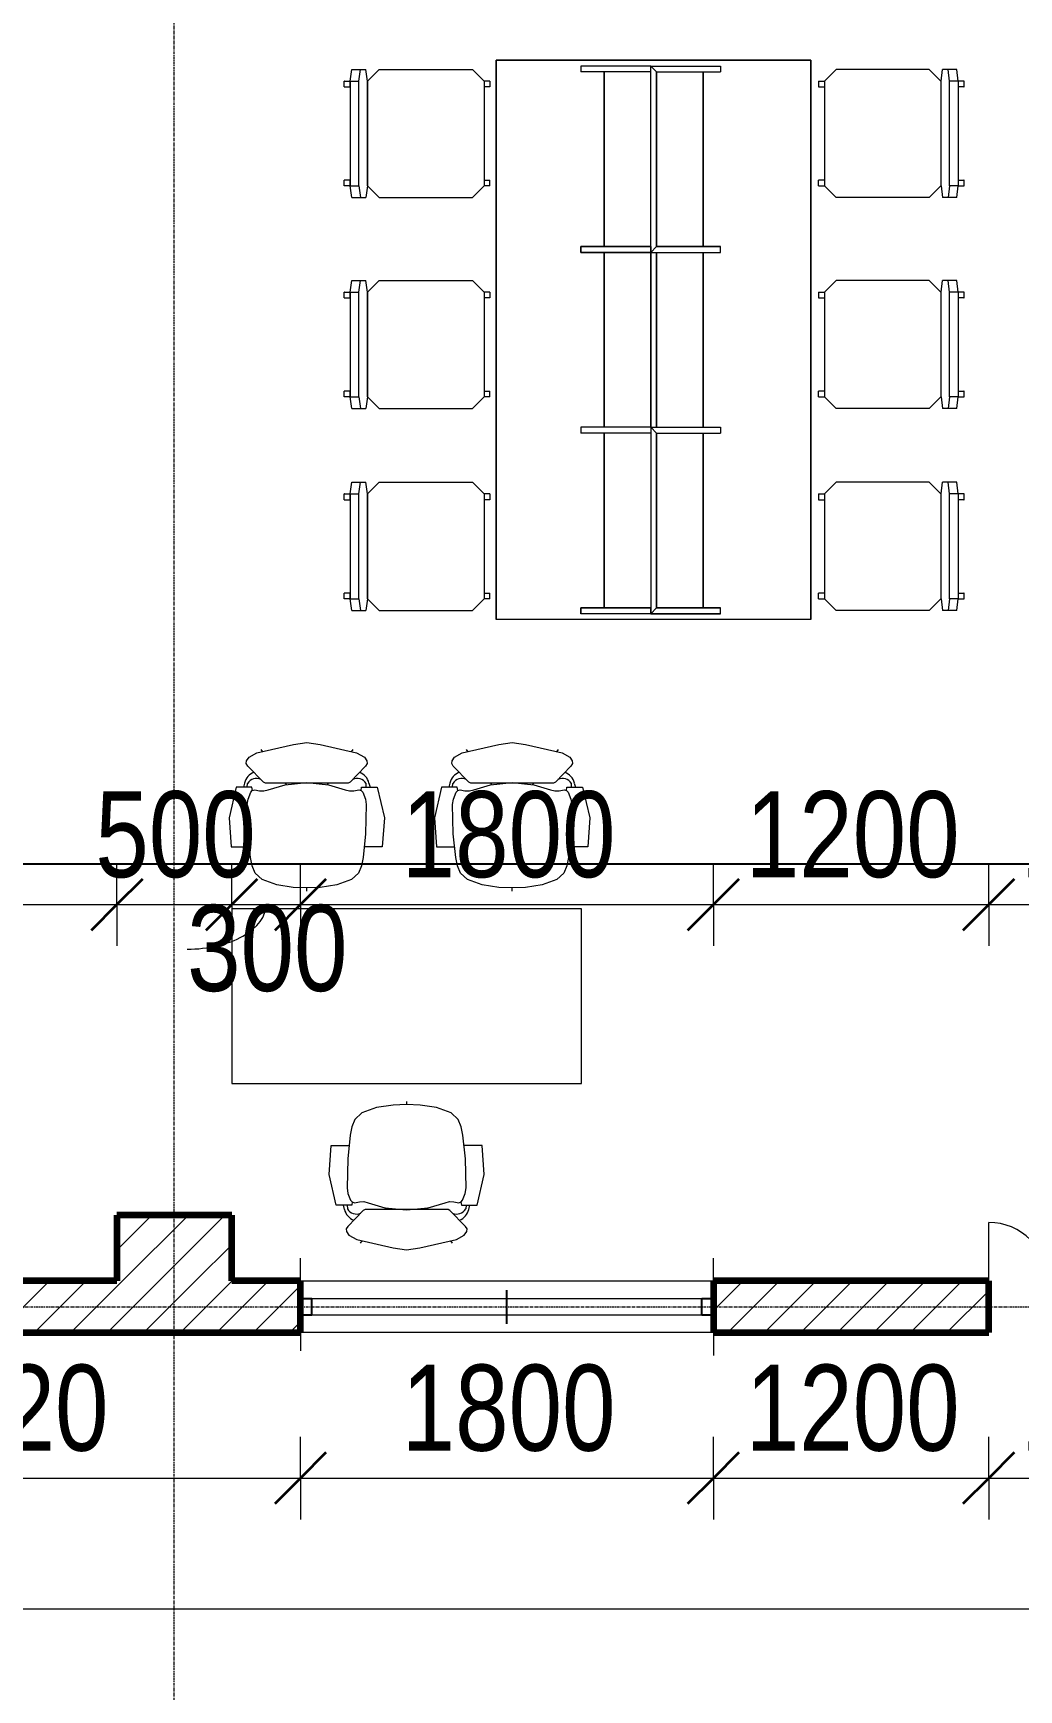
# Model space of a CAD drawing. Header units: millimetres. Extents: x -35190 to 411743, y -233114 to 23872.
# Drawn here: x -6266 to -1970, y -1773 to 5450 of the extents above; entities that cross this region are included whole.
import ezdxf

# ---------------------------------------------------------------- set-up
doc = ezdxf.new("R2010")
doc.units = ezdxf.units.MM
doc.linetypes.add('Grid Line', pattern=[22.225, 12.7, -3.175, 3.175, -3.175])
for name, color, linetype, lineweight in [('A-ANNO-DIMS', 211, 'Continuous', 9), ('A-ANNO-DIMS-75', 211, 'Continuous', 9), ('A-DOOR', 31, 'Continuous', 18), ('A-GENM', 13, 'Continuous', 18), ('A-GLAZ', 151, 'Continuous', 18), ('A-WALL', 113, 'Continuous', 18), ('A-WALL-PATT', 111, 'Continuous', 18), ('G-IMPT', 8, 'Continuous', 18), ('I-FURN', 30, 'Continuous', 18), ('S-GRID', 1, 'Continuous', 9)]:
    doc.layers.add(name, color=color, linetype=linetype, lineweight=lineweight)
doc.styles.add('Arial_3', font='arial.ttf', dxfattribs={"width": 0.8, "height": 375})
doc.dimstyles.new('main_4_5mm', dxfattribs={"dimscale": 304.8, "dimtxt": 382.597275, "dimasz": 0.738189, "dimexe": 0.590551, "dimexo": 0.0625, "dimgap": 0.024606, "dimtad": 1, "dimdec": 0, "dimzin": 0, "dimdsep": 46, "dimtxsty": 'Arial_3', "dimblk1": 'OBLIQUE', "dimblk2": 'OBLIQUE', "dimsah": 1, "dimcen": 0.09, "dimdle": 0.590551, "dimazin": 0, "dimtfac": 1, "dimtdec": 4, "dimtix": 1, "dimtmove": 0, "dimatfit": 3, "dimfxl": 0.590551, "dimfxlon": 1, "dimtvp": 1, "dimtolj": 1, "dimtzin": 0, "dimarcsym": 2})
doc.dimstyles.new('main_4_5mm_1', dxfattribs={"dimscale": 304.8, "dimtxt": 382.597275, "dimasz": 0.738189, "dimexe": 0.590551, "dimexo": 0.0625, "dimgap": 0.024606, "dimtad": 1, "dimdec": 0, "dimzin": 0, "dimdsep": 46, "dimtxsty": 'Arial_3', "dimblk1": 'OBLIQUE', "dimblk2": 'OBLIQUE', "dimsah": 1, "dimcen": 0.09, "dimdle": 0.590551, "dimazin": 0, "dimtfac": 1, "dimtdec": 4, "dimtix": 1, "dimtmove": 1, "dimatfit": 3, "dimfxl": 0.590551, "dimfxlon": 1, "dimtvp": 1, "dimtolj": 1, "dimtzin": 0, "dimarcsym": 2})
doc.dimstyles.new('main_4_5mm_2', dxfattribs={"dimscale": 304.8, "dimtxt": 382.597275, "dimasz": 0.738189, "dimexe": 0.590551, "dimexo": 0.0625, "dimgap": 0.024606, "dimtad": 1, "dimdec": 0, "dimzin": 0, "dimdsep": 46, "dimtxsty": 'Arial_3', "dimblk1": 'OBLIQUE', "dimblk2": 'OBLIQUE', "dimsah": 1, "dimcen": 0.09, "dimdle": 0.590551, "dimazin": 0, "dimtfac": 1, "dimtdec": 4, "dimtix": 1, "dimtmove": 0, "dimatfit": 3, "dimfxl": 0.590551, "dimfxlon": 1, "dimtvp": 1, "dimtolj": 1, "dimtzin": 0, "dimarcsym": 2})
pattern_1 = [(45, (0, 0), (-79.5495, 79.5495), [])]

# ---------------------------------------------------------------- blocks, each defined once
blk = doc.blocks.new('Double - Offset 1 - 1200 x 2100mm Sgl Swing-501791-GROUND FLOOR')
at = {"layer": 'A-DOOR'}
for p, q in [((834, 112.5), (834, 1057)), ((-366, 112.5), (-366, 368))]:
    blk.add_line(p, q, dxfattribs=at)
for centre, radius, start, end in [((834, 112.5), 944.5, 90, 180), ((-366, 112.5), 255.5, 360, 90)]:
    blk.add_arc(centre, radius, start, end, dxfattribs=at)
blk = doc.blocks.new('Sliding - 2L - SL1_8 X 1_8-417365-GROUND FLOOR')
at = {"layer": 'A-GLAZ'}
for p, q in [((-573.8, 112.5), (-573.8, 212.5)), ((1226.2, 112.5), (1226.2, 212.5)), ((1176.2, 35), (-523.8, 35)), ((-523.8, -35), (1176.2, -35)), ((-573.8, -112.5), (-573.8, -192.5)), ((1226.2, -112.5), (1226.2, -212.5))]:
    blk.add_line(p, q, dxfattribs=at)
at = {"layer": 'A-GLAZ', "lineweight": 25}
for p, q in [((326.2, -75), (326.2, 72.5)), ((-523.8, 35), (-573.8, 35)), ((-523.8, -35), (-523.8, 35)), ((1226.2, 35), (1176.2, 35)), ((1176.2, -35), (1176.2, 35)), ((-573.8, -35), (-523.8, -35)), ((1176.2, -35), (1226.2, -35))]:
    blk.add_line(p, q, dxfattribs=at)
blk = doc.blocks.new('School05 - 12ZCVC05_dwg-579463-GROUND FLOOR')
at = {"layer": 'G-IMPT', "lineweight": 9}
for p, q in [((1371.6, 2438.4), (0, 2438.4)), ((0, 2438.4), (0, 0)), ((0, 0), (0, 2438.4)), ((0, 2438.4), (1371.6, 2438.4)), ((673.1, 2413), (368.3, 2413)), ((368.3, 2413), (368.3, 2387.6)), ((673.1, 2413), (368.3, 2413)), ((368.3, 2413), (368.3, 2387.6)), ((673.1, 2387.6), (368.3, 2387.6)), ((673.1, 2387.6), (368.3, 2387.6)), ((469.9, 2387.6), (469.9, 1625.6)), ((469.9, 1625.6), (469.9, 2387.6)), ((673.1, 1600.2), (673.1, 2413)), ((673.1, 2413), (698.5, 2387.6)), ((673.1, 2387.6), (673.1, 2413)), ((673.1, 2413), (698.5, 2387.6)), ((673.1, 2413), (977.9, 2413)), ((673.1, 2413), (977.9, 2413)), ((673.1, 1600.2), (673.1, 2413)), ((698.5, 1625.6), (698.5, 2387.6)), ((698.5, 2387.6), (977.9, 2387.6)), ((698.5, 2387.6), (977.9, 2387.6)), ((698.5, 2387.6), (698.5, 1625.6)), ((901.7, 2387.6), (901.7, 1625.6)), ((901.7, 1625.6), (901.7, 2387.6)), ((977.9, 2413), (977.9, 2387.6)), ((977.9, 2413), (977.9, 2387.6)), ((1371.6, 2438.4), (1371.6, 0)), ((1371.6, 0), (1371.6, 2438.4)), ((368.3, 1625.6), (368.3, 1600.2)), ((368.3, 1625.6), (673.1, 1625.6)), ((673.1, 1625.6), (368.3, 1625.6)), ((368.3, 1600.2), (368.3, 1625.6)), ((368.3, 1600.2), (673.1, 1600.2)), ((673.1, 1600.2), (368.3, 1600.2)), ((469.9, 1600.2), (469.9, 838.2)), ((469.9, 838.2), (469.9, 1600.2)), ((673.1, 1600.2), (698.5, 1625.6)), ((673.1, 1625.6), (673.1, 1600.2)), ((673.1, 1600.2), (698.5, 1625.6)), ((673.1, 838.2), (673.1, 1600.2)), ((673.1, 1600.2), (698.5, 1600.2)), ((673.1, 1600.2), (977.9, 1600.2)), ((673.1, 1600.2), (977.9, 1600.2)), ((673.1, 1600.2), (673.1, 838.2)), ((977.9, 1625.6), (698.5, 1625.6)), ((698.5, 1625.6), (977.9, 1625.6)), ((698.5, 838.2), (698.5, 1600.2)), ((698.5, 1600.2), (698.5, 838.2)), ((901.7, 1600.2), (901.7, 838.2)), ((901.7, 838.2), (901.7, 1600.2)), ((977.9, 1600.2), (977.9, 1625.6)), ((977.9, 1600.2), (977.9, 1625.6)), ((673.1, 838.2), (368.3, 838.2)), ((368.3, 838.2), (368.3, 812.8)), ((673.1, 838.2), (368.3, 838.2)), ((368.3, 838.2), (368.3, 812.8)), ((673.1, 812.8), (368.3, 812.8)), ((673.1, 812.8), (368.3, 812.8)), ((469.9, 812.8), (469.9, 50.8)), ((469.9, 50.8), (469.9, 812.8)), ((673.1, 838.2), (698.5, 838.2)), ((673.1, 838.2), (673.1, 25.4)), ((673.1, 838.2), (698.5, 812.8)), ((673.1, 838.2), (698.5, 812.8)), ((673.1, 838.2), (977.9, 838.2)), ((673.1, 838.2), (673.1, 812.8)), ((673.1, 838.2), (977.9, 838.2)), ((673.1, 838.2), (673.1, 25.4)), ((698.5, 50.8), (698.5, 812.8)), ((698.5, 812.8), (977.9, 812.8)), ((698.5, 812.8), (977.9, 812.8)), ((698.5, 812.8), (698.5, 50.8)), ((901.7, 812.8), (901.7, 50.8)), ((901.7, 50.8), (901.7, 812.8)), ((977.9, 838.2), (977.9, 812.8)), ((977.9, 838.2), (977.9, 812.8)), ((1371.6, 0), (0, 0)), ((368.3, 50.8), (368.3, 25.4)), ((368.3, 50.8), (673.1, 50.8)), ((673.1, 50.8), (368.3, 50.8)), ((368.3, 25.4), (368.3, 50.8)), ((673.1, 25.4), (368.3, 25.4)), ((673.1, 25.4), (368.3, 25.4)), ((673.1, 25.4), (698.5, 50.8)), ((698.5, 50.8), (673.1, 25.4)), ((673.1, 25.4), (673.1, 50.8)), ((977.9, 25.4), (673.1, 25.4)), ((673.1, 25.4), (977.9, 25.4)), ((977.9, 50.8), (698.5, 50.8)), ((698.5, 50.8), (977.9, 50.8)), ((977.9, 25.4), (977.9, 50.8)), ((977.9, 25.4), (977.9, 50.8)), ((1371.6, 0), (0, 0))]:
    blk.add_line(p, q, dxfattribs=at)
blk = doc.blocks.new('School05 - School05-579469-GROUND FLOOR')
blk.add_blockref('School05 - 12ZCVC05_dwg-579463-GROUND FLOOR', (0, 0))
blk = doc.blocks.new('Armless_Chair_987 - 12ZSTG19_dwg-581259-GROUND FLOOR')
at = {"layer": 'G-IMPT', "lineweight": 9}
for p, q in [((-608, 228.6), (-609.6, 228.6)), ((-609.6, 203.2), (-609.6, 228.6)), ((-609.6, 228.6), (-584.2, 228.6)), ((-584.2, 203.2), (-584.2, 228.6)), ((-583.6, 228.6), (-576.8, 279.4)), ((-583.6, 228.6), (-583.6, -228.6)), ((-583.6, 228.6), (-545.8, 228.6)), ((-576.8, 279.4), (-575.2, 279.4)), ((-576.8, 279.4), (-539, 279.4)), ((-545.8, 228.6), (-539, 279.4)), ((-545.8, -228.6), (-545.8, 228.6)), ((-539, 279.4), (-515.2, 279.4)), ((-508.3, 228.6), (-515.2, 279.4)), ((-508.3, -228.6), (-508.3, 228.6)), ((-457.2, 279.4), (-508, 228.6)), ((-508, 228.6), (-508, -228.6)), ((-457.2, 279.4), (-50.8, 279.4)), ((-50.8, 279.4), (0, 228.6)), ((25.4, 228.6), (0, 228.6)), ((0, 228.6), (0, -228.6)), ((25.4, 228.6), (25.4, 203.2)), ((-608, 203.2), (-609.6, 203.2)), ((-609.6, 203.2), (-584.2, 203.2)), ((25.4, 203.2), (0, 203.2)), ((-609.6, -228.6), (-609.6, -203.2)), ((-584.2, -203.2), (-609.6, -203.2)), ((-609.6, -203.2), (-608, -203.2)), ((-584.2, -228.6), (-584.2, -203.2)), ((0, -203.2), (25.4, -203.2)), ((25.4, -228.6), (25.4, -203.2)), ((-608, -228.6), (-609.6, -228.6)), ((-584.2, -228.6), (-609.6, -228.6)), ((-576.8, -279.4), (-583.6, -228.6)), ((-583.6, -228.6), (-545.8, -228.6)), ((-576.8, -279.4), (-575.2, -279.4)), ((-576.8, -279.4), (-539, -279.4)), ((-545.8, -228.6), (-539, -279.4)), ((-539, -279.4), (-515.2, -279.4)), ((-508.3, -228.6), (-515.2, -279.4)), ((-508, -228.6), (-457.2, -279.4)), ((-457.2, -279.4), (-50.8, -279.4)), ((0, -228.6), (-50.8, -279.4)), ((25.4, -228.6), (0, -228.6))]:
    blk.add_line(p, q, dxfattribs=at)
blk = doc.blocks.new('Armless_Chair_987 - Armless_Chair_987-581265-GROUND FLOOR')
blk.add_blockref('Armless_Chair_987 - 12ZSTG19_dwg-581259-GROUND FLOOR', (0, 0))
blk = doc.blocks.new('Armless_Chair_987 - Armless_Chair_987-581879-GROUND FLOOR')
at = {"extrusion": (0, 0, -1), "zscale": -1, "rotation": 180}
blk.add_blockref('Armless_Chair_987 - 12ZSTG19_dwg-581259-GROUND FLOOR', (0, 0), dxfattribs=at)
blk = doc.blocks.new('HermanMiller_Seating_Aeron_WorkChair_9870 - Armpad_PostureFit_Graphite-563193-GROUND FLOOR')
at = {"layer": 'A-GENM'}
for p, q in [((-58.3, 297.5), (-217.5, 260.6)), ((0, 305.6), (-58.3, 297.5)), ((58.3, 297.5), (0, 305.6)), ((217.5, 260.6), (58.3, 297.5)), ((-262.1, 226.1), (-263.5, 214.3)), ((-251.5, 242.1), (-262.1, 226.1)), ((-217.5, 260.6), (-251.5, 242.1)), ((-200.5, 276), (-193.4, 266.2)), ((200.5, 276), (193.4, 266.2)), ((251.5, 242.1), (217.5, 260.6)), ((262.1, 226.1), (251.5, 242.1)), ((263.5, 214.3), (262.1, 226.1)), ((-263.5, 214.3), (-256.4, 203.2)), ((-256.4, 203.2), (-188.8, 133.9)), ((188.8, 133.9), (256.4, 203.2)), ((256.4, 203.2), (263.5, 214.3)), ((-243.9, 89.3), (-255.6, 59.3)), ((-237.3, 96.8), (-243.9, 89.3)), ((-227, 100), (-237.3, 96.8)), ((-205.6, 96), (-227, 100)), ((-186.5, 95.2), (-205.6, 96)), ((-188.8, 133.9), (-180.5, 129.4)), ((-167.5, 100), (-186.5, 95.2)), ((-180.5, 129.4), (180.5, 129.4)), ((-94.5, 122.2), (-167.5, 100)), ((0, 131.8), (-94.5, 122.2)), ((-94, 129.4), (-89.2, 122.8)), ((94.5, 122.2), (0, 131.8)), ((94, 129.4), (89.2, 122.8)), ((167.5, 100), (94.5, 122.2)), ((186.5, 95.2), (167.5, 100)), ((180.5, 129.4), (188.8, 133.9)), ((205.6, 96), (186.5, 95.2)), ((227, 100), (205.6, 96)), ((237.3, 96.8), (227, 100)), ((243.9, 89.3), (237.3, 96.8)), ((255.6, 59.3), (243.9, 89.3)), ((-255.6, 59.3), (-259.6, 35.7)), ((-259.6, 35.7), (-256.4, -91.3)), ((259.6, 35.7), (255.6, 59.3)), ((256.4, -91.3), (259.6, 35.7)), ((-256.4, -91.3), (-245.3, -194.5)), ((245.3, -194.5), (256.4, -91.3)), ((-245.3, -194.5), (-238.1, -231)), ((238.1, -231), (245.3, -194.5)), ((-238.1, -231), (-225.4, -262.7)), ((-225.4, -262.7), (-194.5, -291.3)), ((194.5, -291.3), (225.4, -262.7)), ((225.4, -262.7), (238.1, -231)), ((-194.5, -291.3), (-131, -315)), ((-131, -315), (-58.7, -325.4)), ((-58.7, -325.4), (0, -327.8)), ((0, -327.8), (58.7, -325.4)), ((0, -341.2), (0, -327.8)), ((58.7, -325.4), (131, -315)), ((131, -315), (194.5, -291.3))]:
    blk.add_line(p, q, dxfattribs=at)
at = {"layer": 'I-FURN'}
for p, q in [((-307.4, 111.1), (-338.2, -22.6)), ((-275.7, 111.1), (-307.4, 111.1)), ((-271.1, 129.3), (-275.7, 111.1)), ((-259.3, 111.1), (-275.7, 111.1)), ((-259.3, 111.1), (-258.3, 127.5)), ((-238.9, 111.1), (-259.3, 111.1)), ((-236.7, 97), (-238.9, 111.1)), ((236.7, 97), (238.9, 111.1)), ((238.9, 111.1), (259.3, 111.1)), ((259.3, 111.1), (258.3, 127.5)), ((259.3, 111.1), (275.7, 111.1)), ((271.1, 129.3), (275.7, 111.1)), ((275.7, 111.1), (307.4, 111.1)), ((307.4, 111.1), (338.2, -22.6)), ((-338.2, -22.6), (-329.3, -149.3)), ((338.2, -22.6), (329.3, -149.3)), ((-329.3, -149.3), (-250.1, -149.3)), ((329.3, -149.3), (250.1, -149.3))]:
    blk.add_line(p, q, dxfattribs=at)
for centre, radius, start, end in [((-204.1, 112.5), 69.2, 112.21227, 165.8955), ((-218.6, 103), 46.6, 66.03227, 148.26524), ((218.6, 103), 46.6, 31.73476, 113.96773), ((204.1, 112.5), 69.2, 14.1045, 67.78773)]:
    blk.add_arc(centre, radius, start, end, dxfattribs=at)
blk = doc.blocks.new('M_Desk - 1525 x 762mm-99774-GROUND FLOOR')
at = {"layer": 'I-FURN'}
for p, q in [((1524.5, 762), (-0.5, 762)), ((-0.5, 762), (-0.5, 0)), ((1524.5, 0), (1524.5, 762)), ((-0.5, 0), (1524.5, 0))]:
    blk.add_line(p, q, dxfattribs=at)
blk = doc.blocks.new('HermanMiller_Seating_Aeron_WorkChair_9870 - Armpad_PostureFit_Graphite-563830-GROUND FLOOR')
at = {"layer": 'A-GENM'}
for p, q in [((-225.4, 262.7), (-194.5, 291.3)), ((-194.5, 291.3), (-131, 315)), ((-131, 315), (-58.7, 325.4)), ((-58.7, 325.4), (0, 327.8)), ((0, 341.2), (0, 327.8)), ((0, 327.8), (58.7, 325.4)), ((58.7, 325.4), (131, 315)), ((131, 315), (194.5, 291.3)), ((194.5, 291.3), (225.4, 262.7)), ((-245.3, 194.5), (-238.1, 231)), ((-238.1, 231), (-225.4, 262.7)), ((225.4, 262.7), (238.1, 231)), ((238.1, 231), (245.3, 194.5)), ((-256.4, 91.3), (-245.3, 194.5)), ((245.3, 194.5), (256.4, 91.3)), ((-259.6, -35.7), (-256.4, 91.3)), ((256.4, 91.3), (259.6, -35.7)), ((-255.6, -59.3), (-259.6, -35.7)), ((-243.9, -89.3), (-255.6, -59.3)), ((255.6, -59.3), (243.9, -89.3)), ((259.6, -35.7), (255.6, -59.3)), ((-256.4, -203.2), (-188.8, -133.9)), ((-237.3, -96.8), (-243.9, -89.3)), ((-227, -100), (-237.3, -96.8)), ((-205.6, -96), (-227, -100)), ((-186.5, -95.2), (-205.6, -96)), ((-188.8, -133.9), (-180.5, -129.4)), ((-167.5, -100), (-186.5, -95.2)), ((-180.5, -129.4), (180.5, -129.4)), ((-94.5, -122.2), (-167.5, -100)), ((0, -131.8), (-94.5, -122.2)), ((-94, -129.4), (-89.2, -122.8)), ((94.5, -122.2), (0, -131.8)), ((94, -129.4), (89.2, -122.8)), ((167.5, -100), (94.5, -122.2)), ((186.5, -95.2), (167.5, -100)), ((180.5, -129.4), (188.8, -133.9)), ((205.6, -96), (186.5, -95.2)), ((188.8, -133.9), (256.4, -203.2)), ((227, -100), (205.6, -96)), ((237.3, -96.8), (227, -100)), ((243.9, -89.3), (237.3, -96.8)), ((-263.5, -214.3), (-256.4, -203.2)), ((-262.1, -226.1), (-263.5, -214.3)), ((256.4, -203.2), (263.5, -214.3)), ((263.5, -214.3), (262.1, -226.1)), ((-251.5, -242.1), (-262.1, -226.1)), ((-217.5, -260.6), (-251.5, -242.1)), ((-58.3, -297.5), (-217.5, -260.6)), ((-200.5, -276), (-193.4, -266.2)), ((217.5, -260.6), (58.3, -297.5)), ((200.5, -276), (193.4, -266.2)), ((251.5, -242.1), (217.5, -260.6)), ((262.1, -226.1), (251.5, -242.1)), ((0, -305.6), (-58.3, -297.5)), ((58.3, -297.5), (0, -305.6))]:
    blk.add_line(p, q, dxfattribs=at)
at = {"layer": 'I-FURN'}
for p, q in [((-338.2, 22.6), (-329.3, 149.3)), ((-329.3, 149.3), (-250.1, 149.3)), ((329.3, 149.3), (250.1, 149.3)), ((338.2, 22.6), (329.3, 149.3)), ((-307.4, -111.1), (-338.2, 22.6)), ((307.4, -111.1), (338.2, 22.6)), ((-275.7, -111.1), (-307.4, -111.1)), ((-271.1, -129.3), (-275.7, -111.1)), ((-259.3, -111.1), (-275.7, -111.1)), ((-259.3, -111.1), (-258.3, -127.5)), ((-238.9, -111.1), (-259.3, -111.1)), ((-236.7, -97), (-238.9, -111.1)), ((236.7, -97), (238.9, -111.1)), ((238.9, -111.1), (259.3, -111.1)), ((259.3, -111.1), (258.3, -127.5)), ((259.3, -111.1), (275.7, -111.1)), ((271.1, -129.3), (275.7, -111.1)), ((275.7, -111.1), (307.4, -111.1))]:
    blk.add_line(p, q, dxfattribs=at)
for centre, radius, start, end in [((-204.1, -112.5), 69.2, 194.1045, 247.78773), ((-218.6, -103), 46.6, 211.73476, 293.96773), ((218.6, -103), 46.6, 246.03227, 328.26524), ((204.1, -112.5), 69.2, 292.21227, 345.8955)]:
    blk.add_arc(centre, radius, start, end, dxfattribs=at)
blk = doc.blocks.new('DIMBLOCK82-GROUND FLOOR')
at = {"layer": 'A-ANNO-DIMS-75', "transparency": 16777216}
for p, q in [((-7721.1, -849.5), (-7721.1, -669.5)), ((-5101.1, -849.5), (-5101.1, -669.5)), ((-7721.1, -849.5), (-5101.1, -849.5)), ((-7721.1, -849.5), (-7721.1, -1029.5)), ((-5101.1, -849.5), (-5101.1, -1029.5))]:
    blk.add_line(p, q, dxfattribs=at)
at = {"layer": 'A-ANNO-DIMS-75', "lineweight": 35, "transparency": 16777216}
for p, q in [((-7721.1, -849.5), (-7608.6, -737)), ((-5101.1, -849.5), (-4988.6, -737)), ((-7721.1, -849.5), (-7833.6, -962)), ((-5101.1, -849.5), (-5213.6, -962))]:
    blk.add_line(p, q, dxfattribs=at)
at = {"layer": 'A-ANNO-DIMS-75', "color": 0, "transparency": 16777216, "insert": (-6870.2, -355.2), "char_height": 375, "width": 1101.88, "attachment_point": 1, "line_spacing_factor": 0.941778, "style": 'Arial_3'}
blk.add_mtext('2620', dxfattribs=at)
blk = doc.blocks.new('_Oblique')
at = {"color": 0, "linetype": 'ByBlock', "lineweight": -2}
blk.add_line((-0.5, -0.5), (0.5, 0.5), dxfattribs=at)
blk = doc.blocks.new('DIMBLOCK83-GROUND FLOOR')
at = {"layer": 'A-ANNO-DIMS-75', "transparency": 16777216}
for p, q in [((-5101.1, -849.5), (-5101.1, -669.5)), ((-3301.1, -849.5), (-3301.1, -669.5)), ((-5101.1, -849.5), (-3301.1, -849.5)), ((-5101.1, -849.5), (-5101.1, -1029.5)), ((-3301.1, -849.5), (-3301.1, -1029.5))]:
    blk.add_line(p, q, dxfattribs=at)
at = {"layer": 'A-ANNO-DIMS-75', "lineweight": 35, "transparency": 16777216}
for p, q in [((-5101.1, -849.5), (-4988.6, -737)), ((-3301.1, -849.5), (-3188.6, -737)), ((-5101.1, -849.5), (-5213.6, -962)), ((-3301.1, -849.5), (-3413.6, -962))]:
    blk.add_line(p, q, dxfattribs=at)
at = {"layer": 'A-ANNO-DIMS-75', "color": 0, "transparency": 16777216, "insert": (-4660.2, -355.2), "char_height": 375, "width": 1101.88, "attachment_point": 1, "line_spacing_factor": 0.941778, "style": 'Arial_3'}
blk.add_mtext('1800', dxfattribs=at)
blk = doc.blocks.new('DIMBLOCK84-GROUND FLOOR')
at = {"layer": 'A-ANNO-DIMS-75', "transparency": 16777216}
for p, q in [((-3301.1, -849.5), (-3301.1, -669.5)), ((-2101.1, -849.5), (-2101.1, -669.5)), ((-3301.1, -849.5), (-2101.1, -849.5)), ((-3301.1, -849.5), (-3301.1, -1029.5)), ((-2101.1, -849.5), (-2101.1, -1029.5))]:
    blk.add_line(p, q, dxfattribs=at)
at = {"layer": 'A-ANNO-DIMS-75', "lineweight": 35, "transparency": 16777216}
for p, q in [((-3301.1, -849.5), (-3188.6, -737)), ((-2101.1, -849.5), (-1988.6, -737)), ((-3301.1, -849.5), (-3413.6, -962)), ((-2101.1, -849.5), (-2213.6, -962))]:
    blk.add_line(p, q, dxfattribs=at)
at = {"layer": 'A-ANNO-DIMS-75', "color": 0, "transparency": 16777216, "insert": (-3160.2, -355.2), "char_height": 375, "width": 1101.88, "attachment_point": 1, "line_spacing_factor": 0.941778, "style": 'Arial_3'}
blk.add_mtext('1200', dxfattribs=at)
blk = doc.blocks.new('DIMBLOCK85-GROUND FLOOR')
at = {"layer": 'A-ANNO-DIMS-75', "transparency": 16777216}
for p, q in [((-2101.1, -849.5), (-2101.1, -669.5)), ((-901.1, -849.5), (-901.1, -669.5)), ((-2101.1, -849.5), (-901.1, -849.5)), ((-2101.1, -849.5), (-2101.1, -1029.5)), ((-901.1, -849.5), (-901.1, -1029.5))]:
    blk.add_line(p, q, dxfattribs=at)
at = {"layer": 'A-ANNO-DIMS-75', "lineweight": 35, "transparency": 16777216}
for p, q in [((-2101.1, -849.5), (-1988.6, -737)), ((-901.1, -849.5), (-788.6, -737)), ((-2101.1, -849.5), (-2213.6, -962)), ((-901.1, -849.5), (-1013.6, -962))]:
    blk.add_line(p, q, dxfattribs=at)
at = {"layer": 'A-ANNO-DIMS-75', "color": 0, "transparency": 16777216, "insert": (-1960.2, -355.2), "char_height": 375, "width": 1101.88, "attachment_point": 1, "line_spacing_factor": 0.941778, "style": 'Arial_3'}
blk.add_mtext('1200', dxfattribs=at)
blk = doc.blocks.new('DIMBLOCK179-GROUND FLOOR')
at = {"layer": 'A-ANNO-DIMS-75', "transparency": 16777216}
for p, q in [((-7721.1, 1650.7), (-7721.1, 1830.7)), ((-5901.1, 1650.7), (-5901.1, 1830.7)), ((-7721.1, 1650.7), (-5901.1, 1650.7)), ((-7721.1, 1650.7), (-7721.1, 1470.7)), ((-5901.1, 1650.7), (-5901.1, 1470.7))]:
    blk.add_line(p, q, dxfattribs=at)
at = {"layer": 'A-ANNO-DIMS-75', "lineweight": 35, "transparency": 16777216}
for p, q in [((-7721.1, 1650.7), (-7608.6, 1763.2)), ((-5901.1, 1650.7), (-5788.6, 1763.2)), ((-7721.1, 1650.7), (-7833.6, 1538.2)), ((-5901.1, 1650.7), (-6013.6, 1538.2))]:
    blk.add_line(p, q, dxfattribs=at)
at = {"layer": 'A-ANNO-DIMS-75', "color": 0, "transparency": 16777216, "insert": (-7270.2, 2145), "char_height": 375, "width": 1101.88, "attachment_point": 1, "line_spacing_factor": 0.941778, "style": 'Arial_3'}
blk.add_mtext('1820', dxfattribs=at)
blk = doc.blocks.new('DIMBLOCK180-GROUND FLOOR')
at = {"layer": 'A-ANNO-DIMS-75', "transparency": 16777216}
for p, q in [((-5901.1, 1650.7), (-5901.1, 1830.7)), ((-5401.1, 1650.7), (-5401.1, 1830.7)), ((-5901.1, 1650.7), (-5401.1, 1650.7)), ((-5901.1, 1650.7), (-5901.1, 1470.7)), ((-5401.1, 1650.7), (-5401.1, 1470.7))]:
    blk.add_line(p, q, dxfattribs=at)
at = {"layer": 'A-ANNO-DIMS-75', "lineweight": 35, "transparency": 16777216}
for p, q in [((-5901.1, 1650.7), (-5788.6, 1763.2)), ((-5401.1, 1650.7), (-5288.6, 1763.2)), ((-5901.1, 1650.7), (-6013.6, 1538.2)), ((-5401.1, 1650.7), (-5513.6, 1538.2))]:
    blk.add_line(p, q, dxfattribs=at)
at = {"layer": 'A-ANNO-DIMS-75', "color": 0, "transparency": 16777216, "insert": (-5995.4, 2145), "char_height": 375, "width": 826.41, "attachment_point": 1, "line_spacing_factor": 0.941778, "style": 'Arial_3'}
blk.add_mtext('500', dxfattribs=at)
blk = doc.blocks.new('DIMBLOCK181-GROUND FLOOR')
at = {"layer": 'A-ANNO-DIMS-75', "transparency": 16777216}
for p, q in [((-5401.1, 1650.7), (-5401.1, 1830.7)), ((-5101.1, 1650.7), (-5101.1, 1830.7)), ((-5401.1, 1650.7), (-5101.1, 1650.7)), ((-5401.1, 1650.7), (-5401.1, 1470.7)), ((-5101.1, 1650.7), (-5101.1, 1470.7))]:
    blk.add_line(p, q, dxfattribs=at)
at = {"layer": 'A-ANNO-DIMS-75', "lineweight": 35, "transparency": 16777216}
for p, q in [((-5401.1, 1650.7), (-5288.6, 1763.2)), ((-5101.1, 1650.7), (-4988.6, 1763.2)), ((-5401.1, 1650.7), (-5513.6, 1538.2)), ((-5101.1, 1650.7), (-5213.6, 1538.2))]:
    blk.add_line(p, q, dxfattribs=at)
at = {"layer": 'A-ANNO-DIMS-75', "transparency": 16777216}
blk.add_ellipse((-5595.4, 1650.7), major_axis=(-344.3, 0), ratio=0.564746, start_param=1.570796, end_param=3.141593, dxfattribs=at)
at = {"layer": 'A-ANNO-DIMS-75', "color": 0, "transparency": 16777216, "insert": (-5595.4, 1648.8), "char_height": 375, "width": 826.41, "attachment_point": 1, "line_spacing_factor": 0.941778, "style": 'Arial_3'}
blk.add_mtext('300', dxfattribs=at)
blk = doc.blocks.new('DIMBLOCK182-GROUND FLOOR')
at = {"layer": 'A-ANNO-DIMS-75', "transparency": 16777216}
for p, q in [((-5101.1, 1650.7), (-5101.1, 1830.7)), ((-3301.1, 1650.7), (-3301.1, 1830.7)), ((-5101.1, 1650.7), (-3301.1, 1650.7)), ((-5101.1, 1650.7), (-5101.1, 1470.7)), ((-3301.1, 1650.7), (-3301.1, 1470.7))]:
    blk.add_line(p, q, dxfattribs=at)
at = {"layer": 'A-ANNO-DIMS-75', "lineweight": 35, "transparency": 16777216}
for p, q in [((-5101.1, 1650.7), (-4988.6, 1763.2)), ((-3301.1, 1650.7), (-3188.6, 1763.2)), ((-5101.1, 1650.7), (-5213.6, 1538.2)), ((-3301.1, 1650.7), (-3413.6, 1538.2))]:
    blk.add_line(p, q, dxfattribs=at)
at = {"layer": 'A-ANNO-DIMS-75', "color": 0, "transparency": 16777216, "insert": (-4660.2, 2145), "char_height": 375, "width": 1101.88, "attachment_point": 1, "line_spacing_factor": 0.941778, "style": 'Arial_3'}
blk.add_mtext('1800', dxfattribs=at)
blk = doc.blocks.new('DIMBLOCK183-GROUND FLOOR')
at = {"layer": 'A-ANNO-DIMS-75', "transparency": 16777216}
for p, q in [((-3301.1, 1650.7), (-3301.1, 1830.7)), ((-2101.1, 1650.7), (-2101.1, 1830.7)), ((-3301.1, 1650.7), (-2101.1, 1650.7)), ((-3301.1, 1650.7), (-3301.1, 1470.7)), ((-2101.1, 1650.7), (-2101.1, 1470.7))]:
    blk.add_line(p, q, dxfattribs=at)
at = {"layer": 'A-ANNO-DIMS-75', "lineweight": 35, "transparency": 16777216}
for p, q in [((-3301.1, 1650.7), (-3188.6, 1763.2)), ((-2101.1, 1650.7), (-1988.6, 1763.2)), ((-3301.1, 1650.7), (-3413.6, 1538.2)), ((-2101.1, 1650.7), (-2213.6, 1538.2))]:
    blk.add_line(p, q, dxfattribs=at)
at = {"layer": 'A-ANNO-DIMS-75', "color": 0, "transparency": 16777216, "insert": (-3160.2, 2145), "char_height": 375, "width": 1101.88, "attachment_point": 1, "line_spacing_factor": 0.941778, "style": 'Arial_3'}
blk.add_mtext('1200', dxfattribs=at)
blk = doc.blocks.new('DIMBLOCK184-GROUND FLOOR')
at = {"layer": 'A-ANNO-DIMS-75', "transparency": 16777216}
for p, q in [((-2101.1, 1650.7), (-2101.1, 1830.7)), ((-901.1, 1650.7), (-901.1, 1830.7)), ((-2101.1, 1650.7), (-901.1, 1650.7)), ((-2101.1, 1650.7), (-2101.1, 1470.7)), ((-901.1, 1650.7), (-901.1, 1470.7))]:
    blk.add_line(p, q, dxfattribs=at)
at = {"layer": 'A-ANNO-DIMS-75', "lineweight": 35, "transparency": 16777216}
for p, q in [((-2101.1, 1650.7), (-1988.6, 1763.2)), ((-901.1, 1650.7), (-788.6, 1763.2)), ((-2101.1, 1650.7), (-2213.6, 1538.2)), ((-901.1, 1650.7), (-1013.6, 1538.2))]:
    blk.add_line(p, q, dxfattribs=at)
at = {"layer": 'A-ANNO-DIMS-75', "color": 0, "transparency": 16777216, "insert": (-1960.2, 2145), "char_height": 375, "width": 1101.88, "attachment_point": 1, "line_spacing_factor": 0.941778, "style": 'Arial_3'}
blk.add_mtext('1200', dxfattribs=at)
blk = doc.blocks.new('DIMBLOCK476-GROUND FLOOR')
at = {"layer": 'A-ANNO-DIMS-75', "transparency": 16777216}
for p, q in [((-9021.1, -1419), (-9021.1, -1239)), ((39643.9, -1419), (39643.9, -1239)), ((-9201.1, -1419), (39823.9, -1419)), ((-9021.1, -1419), (-9021.1, -1599)), ((39643.9, -1419), (39643.9, -1599))]:
    blk.add_line(p, q, dxfattribs=at)
at = {"layer": 'A-ANNO-DIMS-75', "lineweight": 35, "transparency": 16777216}
for p, q in [((-9021.1, -1419), (-8908.6, -1306.5)), ((39643.9, -1419), (39756.4, -1306.5)), ((-9021.1, -1419), (-9133.6, -1531.5)), ((39643.9, -1419), (39531.4, -1531.5))]:
    blk.add_line(p, q, dxfattribs=at)
at = {"layer": 'A-ANNO-DIMS-75', "color": 0, "transparency": 16777216, "insert": (14737.5, -924.7), "char_height": 375, "width": 1377.35, "attachment_point": 1, "line_spacing_factor": 0.941778, "style": 'Arial_3'}
blk.add_mtext('48665', dxfattribs=at)

msp = doc.modelspace()

# ---------------------------------------------------------------- hatches: boundary and pattern name
at = {"layer": 'A-WALL-PATT'}
h = msp.add_hatch(dxfattribs=at)
h.set_pattern_fill('FP_1', color=256, style=0, pattern_type=2)
h.set_pattern_definition(pattern_1)
h.paths.add_polyline_path([(-5901.1, 9.7), (-5401.1, 9.7), (-5401.1, 297.2), (-5901.1, 297.2)])
h = msp.add_hatch(dxfattribs=at)
h.set_pattern_fill('FP_1', color=256, style=0, pattern_type=2)
h.set_pattern_definition(pattern_1)
h.paths.add_polyline_path([(-10601.1, -215.3), (-8921.1, -215.3), (-8921.1, 9.7), (-10601.1, 9.7)])
h.paths.add_polyline_path([(-7721.1, -215.3), (-5101.1, -215.3), (-5101.1, 9.7), (-7721.1, 9.7)])
h.paths.add_polyline_path([(-3301.1, -215.3), (-2101.1, -215.3), (-2101.1, 9.7), (-3301.1, 9.7)])
h.paths.add_polyline_path([(-576.1, -215.3), (-576.1, 9.7), (-901.1, 9.7), (-901.1, -215.3)])

# ---------------------------------------------------------------- linework, layer by layer
msp.add_line((-29362.6, 1827.7), (58473.6, 1827.7))
at = {"layer": 'A-WALL', "lineweight": 140}
for p, q in [((-5401.1, 297.2), (-5901.1, 297.2)), ((-5901.1, 297.2), (-5901.1, 9.7)), ((-5401.1, 9.7), (-5401.1, 297.2)), ((-5901.1, 9.7), (-7721.1, 9.7)), ((-5101.1, 9.7), (-5401.1, 9.7)), ((-5101.1, -215.3), (-5101.1, 9.7)), ((-2101.1, 9.7), (-3301.1, 9.7)), ((-3301.1, 9.7), (-3301.1, -215.3)), ((-2101.1, -215.3), (-2101.1, 9.7)), ((-7721.1, -215.3), (-5101.1, -215.3)), ((-3301.1, -215.3), (-2101.1, -215.3))]:
    msp.add_line(p, q, dxfattribs=at)
at = {"layer": 'A-WALL'}
for p, q in [((-5101.1, 9.7), (-3301.1, 9.7)), ((-3301.1, -215.3), (-5101.1, -215.3))]:
    msp.add_line(p, q, dxfattribs=at)
at = {"layer": 'S-GRID', "linetype": 'Grid Line'}
for p, q in [((-5651.1, -23401.6), (-5651.1, 18871.1)), ((-16035.3, -102.8), (47071.4, -102.8))]:
    msp.add_line(p, q, dxfattribs=at)

# ---------------------------------------------------------------- block references
at = {"layer": 'A-DOOR'}
msp.add_blockref('Double - Offset 1 - 1200 x 2100mm Sgl Swing-501791-GROUND FLOOR', (-1735.1, -102.8), dxfattribs=at)
at = {"layer": 'A-GLAZ'}
msp.add_blockref('Sliding - 2L - SL1_8 X 1_8-417365-GROUND FLOOR', (-4527.3, -102.8), dxfattribs=at)
at = {"layer": 'I-FURN'}
for name, p in [('Armless_Chair_987 - Armless_Chair_987-581265-GROUND FLOOR', (-4301.1, 5012.2)), ('School05 - School05-579469-GROUND FLOOR', (-4247.7, 2893.5)), ('Armless_Chair_987 - Armless_Chair_987-581265-GROUND FLOOR', (-4301.1, 4092.2)), ('Armless_Chair_987 - Armless_Chair_987-581265-GROUND FLOOR', (-4301.1, 3212.2)), ('M_Desk - 1525 x 762mm-99774-GROUND FLOOR', (-5400.6, 870))]:
    msp.add_blockref(name, p, dxfattribs=at)
at = {"layer": 'I-FURN', "rotation": 180}
for name, p in [('Armless_Chair_987 - Armless_Chair_987-581879-GROUND FLOOR', (-2817.3, 5012.2)), ('Armless_Chair_987 - Armless_Chair_987-581879-GROUND FLOOR', (-2817.3, 4092.2)), ('Armless_Chair_987 - Armless_Chair_987-581879-GROUND FLOOR', (-2817.3, 3212.2)), ('HermanMiller_Seating_Aeron_WorkChair_9870 - Armpad_PostureFit_Graphite-563830-GROUND FLOOR', (-5073.8, 2051)), ('HermanMiller_Seating_Aeron_WorkChair_9870 - Armpad_PostureFit_Graphite-563830-GROUND FLOOR', (-4178.6, 2051)), ('HermanMiller_Seating_Aeron_WorkChair_9870 - Armpad_PostureFit_Graphite-563193-GROUND FLOOR', (-4638.6, 451))]:
    msp.add_blockref(name, p, dxfattribs=at)

# ---------------------------------------------------------------- dimensions: what is measured, and where the dimension line sits
at = {"layer": 'A-ANNO-DIMS'}
for base, p1, p2, dimstyle, override, picture, middle in [((-5901.1, 1650.7), (-7721.1, 1470.7), (-5901.1, 1470.7), 'main_4_5mm', {"dimpost": '<>', "dimfxl": 1820}, 'DIMBLOCK179-GROUND FLOOR', (-6811.1, 1849.7)), ((-5401.1, 1650.7), (-5901.1, 1470.7), (-5401.1, 1470.7), 'main_4_5mm', {"dimpost": '<>', "dimfxl": 500}, 'DIMBLOCK180-GROUND FLOOR', (-5651.1, 1849.7)), ((-2101.1, 1650.7), (-3301.1, 1470.7), (-2101.1, 1470.7), 'main_4_5mm', {"dimpost": '<>', "dimfxl": 1200}, 'DIMBLOCK183-GROUND FLOOR', (-2701.1, 1849.7)), ((-901.1, 1650.7), (-2101.1, 1470.7), (-901.1, 1470.7), 'main_4_5mm', {"dimpost": '<>', "dimfxl": 1200}, 'DIMBLOCK184-GROUND FLOOR', (-1501.1, 1849.7)), ((-5101.1, -849.5), (-7721.1, -669.5), (-5101.1, -669.5), 'main_4_5mm', {"dimpost": '<>', "dimfxl": 2620}, 'DIMBLOCK82-GROUND FLOOR', (-6411.1, -650.6)), ((-3301.1, -849.5), (-5101.1, -669.5), (-3301.1, -669.5), 'main_4_5mm', {"dimpost": '<>', "dimfxl": 1800}, 'DIMBLOCK83-GROUND FLOOR', (-4201.1, -650.6)), ((-2101.1, -849.5), (-3301.1, -669.5), (-2101.1, -669.5), 'main_4_5mm', {"dimpost": '<>', "dimfxl": 1200}, 'DIMBLOCK84-GROUND FLOOR', (-2701.1, -650.6)), ((-901.1, -849.5), (-2101.1, -669.5), (-901.1, -669.5), 'main_4_5mm', {"dimpost": '<>', "dimfxl": 1200}, 'DIMBLOCK85-GROUND FLOOR', (-1501.1, -650.6)), ((39643.9, -1419), (-9021.1, -1239), (39643.9, -1239), 'main_4_5mm_2', {"dimpost": '<>', "dimfxl": 48665}, 'DIMBLOCK476-GROUND FLOOR', (15311.4, -1220.1))]:
    dim = msp.add_linear_dim(base=base, p1=p1, p2=p2, dimstyle=dimstyle, override=override, dxfattribs=at)
    dim.commit()
    dim.dimension.update_dxf_attribs({"geometry": picture, "text_midpoint": middle})
dim = msp.add_linear_dim(base=(-3301.1, 1650.7), p1=(-5101.1, 1470.7), p2=(-3301.1, 1470.7), angle=0, dimstyle='main_4_5mm', override={"dimpost": '<>', "dimfxl": 1800}, dxfattribs=at)
dim.commit()
dim.dimension.update_dxf_attribs({"geometry": 'DIMBLOCK182-GROUND FLOOR', "text_midpoint": (-4201.1, 1849.7)})
dim = msp.add_linear_dim(base=(-5101.1, 1650.7), p1=(-5401.1, 1470.7), p2=(-5101.1, 1470.7), dimstyle='main_4_5mm_1', override={"dimpost": '<>', "dimfxl": 300}, dxfattribs=at)
dim.commit()
dim.dimension.update_dxf_attribs({"geometry": 'DIMBLOCK181-GROUND FLOOR', "text_midpoint": (-5182.2, 1398.8), "dimtype": 160})

doc.saveas('drawing.dxf')
